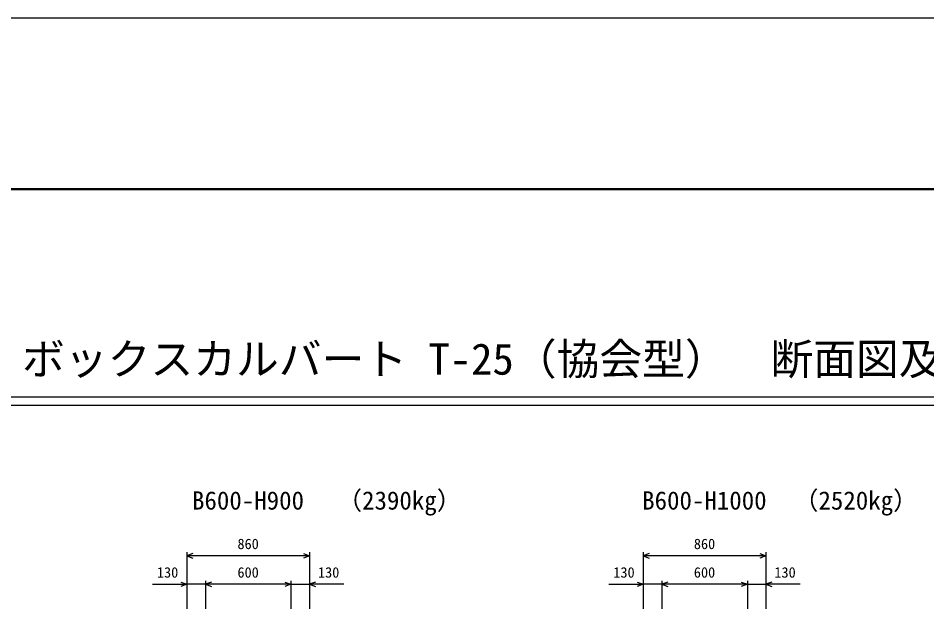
# Model space of a CAD drawing. Units: millimetres, scale not verified. Extents: x -25170 to 75630, y 0 to 35640.
# Drawn here: x 46577 to 52948, y 31497 to 35640 of the extents above; entities that cross this region are included whole.
import ezdxf
from ezdxf.enums import TextEntityAlignment as Align

# ---------------------------------------------------------------- set-up
doc = ezdxf.new("R2010")
doc.units = ezdxf.units.MM
doc.header["$LTSCALE"] = 60
for name, color, linetype, lineweight in [('Defpoints_3', 5, 'Continuous', 25), ('DIM', 7, 'Continuous', 25), ('TXT', 7, 'Continuous', 25), ('WAKU', 3, 'Continuous', 50)]:
    doc.layers.add(name, color=color, linetype=linetype, lineweight=lineweight)
doc.styles.add('ＭＳ ゴシック', font='')
doc.styles.get('ＭＳ ゴシック').set_extended_font_data('MS Gothic')

msp = doc.modelspace()

# ---------------------------------------------------------------- linework, layer by layer
at = {"layer": 'Defpoints_3'}
msp.add_line((75630, 35640), (25230, 35640), dxfattribs=at)
at = {"layer": 'DIM'}
for p, q in [((47759.98, 31893.78), (47759.98, 31496.89)), ((47802.27, 31884.17), (47759.98, 31868.78)), ((48619.98, 31868.78), (47759.98, 31868.78)), ((47759.98, 31868.78), (47802.27, 31853.39)), ((48577.7, 31884.17), (48619.98, 31868.78)), ((48619.98, 31868.78), (48577.7, 31853.39)), ((48619.98, 31893.78), (48619.98, 31496.89)), ((50959.98, 31893.78), (50959.98, 31496.89)), ((51002.27, 31884.17), (50959.98, 31868.78)), ((51819.98, 31868.78), (50959.98, 31868.78)), ((50959.98, 31868.78), (51002.27, 31853.39)), ((51777.7, 31884.17), (51819.98, 31868.78)), ((51819.98, 31868.78), (51777.7, 31853.39)), ((51819.98, 31893.78), (51819.98, 31496.89)), ((47519.24, 31668.78), (47759.98, 31668.78)), ((47717.7, 31684.17), (47759.98, 31668.78)), ((47759.98, 31668.78), (47717.7, 31653.39)), ((47889.98, 31668.78), (47759.98, 31668.78)), ((47889.98, 31693.78), (47889.98, 31496.89)), ((47932.27, 31684.17), (47889.98, 31668.78)), ((48489.98, 31668.78), (47889.98, 31668.78)), ((47889.98, 31668.78), (47932.27, 31653.39)), ((48447.7, 31684.17), (48489.98, 31668.78)), ((48489.98, 31668.78), (48447.7, 31653.39)), ((48489.98, 31693.78), (48489.98, 31496.89)), ((48489.98, 31668.78), (48619.98, 31668.78)), ((48662.27, 31684.17), (48619.98, 31668.78)), ((48860.73, 31668.78), (48619.98, 31668.78)), ((48619.98, 31668.78), (48662.27, 31653.39)), ((50719.24, 31668.78), (50959.98, 31668.78)), ((50917.7, 31684.17), (50959.98, 31668.78)), ((50959.98, 31668.78), (50917.7, 31653.39)), ((51089.98, 31668.78), (50959.98, 31668.78)), ((51089.98, 31693.78), (51089.98, 31496.89)), ((51132.27, 31684.17), (51089.98, 31668.78)), ((51689.98, 31668.78), (51089.98, 31668.78)), ((51089.98, 31668.78), (51132.27, 31653.39)), ((51647.7, 31684.17), (51689.98, 31668.78)), ((51689.98, 31668.78), (51647.7, 31653.39)), ((51689.98, 31693.78), (51689.98, 31496.89)), ((51689.98, 31668.78), (51819.98, 31668.78)), ((51862.27, 31684.17), (51819.98, 31668.78)), ((52060.73, 31668.78), (51819.98, 31668.78)), ((51819.98, 31668.78), (51862.27, 31653.39))]:
    msp.add_line(p, q, dxfattribs=at)
at = {"layer": 'TXT'}
for p, q in [((45414.91, 32983.18), (55445.09, 32983.18)), ((45414.91, 32925.58), (55445.09, 32925.58))]:
    msp.add_line(p, q, dxfattribs=at)
at = {"layer": 'WAKU'}
msp.add_line((74430, 34440), (26430, 34440), dxfattribs=at)

# ---------------------------------------------------------------- texts
at = {"layer": 'DIM', "style": 'ＭＳ ゴシック'}
for s, p in [('860', (48114.98, 31893.78)), ('860', (51314.98, 31893.78)), ('130', (47550.34, 31693.78)), ('600', (48114.98, 31693.78)), ('130', (48679.62, 31693.78)), ('130', (50750.34, 31693.78)), ('600', (51314.98, 31693.78)), ('130', (51879.62, 31693.78))]:
    msp.add_text(s, height=73.31, dxfattribs=at).set_placement(p, align=Align.BOTTOM_LEFT)
at = {"layer": 'TXT', "style": 'ＭＳ ゴシック'}
for s, height, p in [('ボックスカルバート T-25（協会型）\u3000断面図及び材料表', 219.9, (46605, 33073.18)), ('B600-H900', 128.3, (47796.23, 32154.39)), ('（2390kg）', 128.3, (48813.57, 32154.39)), ('B600-H1000', 128.3, (50952.48, 32154.39)), ('（2520kg）', 128.3, (52013.57, 32154.39))]:
    msp.add_text(s, height=height, dxfattribs=at).set_placement(p, align=Align.BOTTOM_LEFT)

doc.saveas('drawing.dxf')
